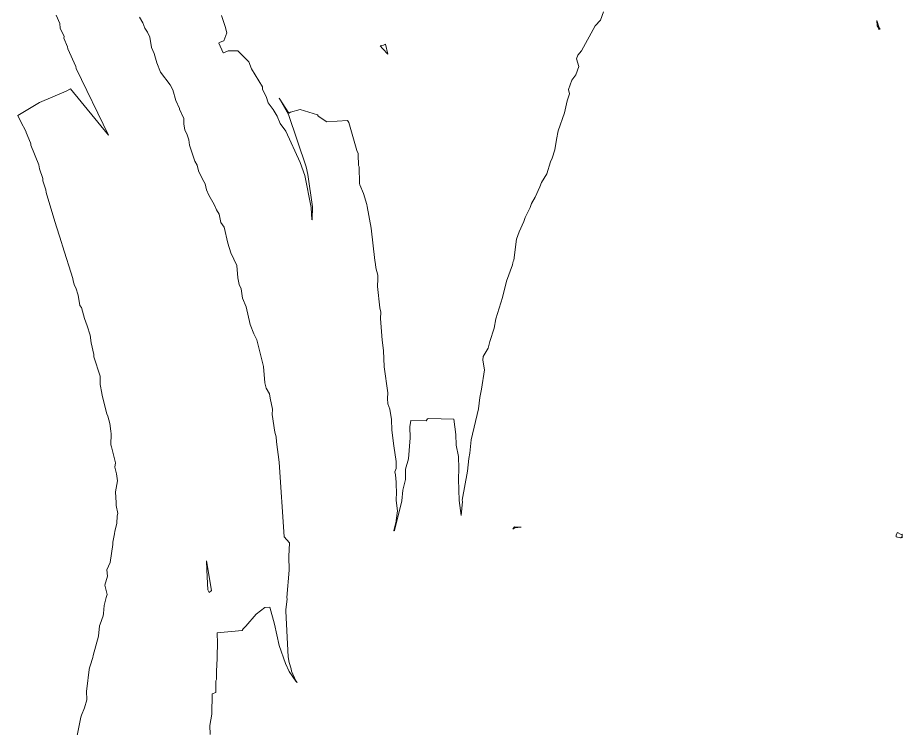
# Model space of a CAD drawing. Header units: metres. Extents: x 809241 to 811075, y 9156873 to 9158251.
# Drawn here: x 809727.5 to 809902.9, y 9157195.7 to 9157336.7 of the extents above; entities that cross this region are included whole.
import ezdxf

# ---------------------------------------------------------------- set-up
doc = ezdxf.new("R2010")
doc.units = ezdxf.units.M
doc.layers.add('C-TOPO-MAJR', color=9, linetype='Continuous')

msp = doc.modelspace()

# ---------------------------------------------------------------- linework, layer by layer
at = {"layer": 'C-TOPO-MAJR', "color": 9, "linetype": 'Continuous', "lineweight": 5}
for points, elevation in [([(809739.18, 9157193.94), (809739.96, 9157197.91), (809740.09, 9157198.32), (809740.72, 9157199.82), (809741.14, 9157201.36), (809741.08, 9157203.09), (809741.17, 9157203.54), (809741.61, 9157207.4), (809741.68, 9157207.73), (809741.83, 9157208.09), (809742.36, 9157209.76), (809742.4, 9157210.18), (809743.5, 9157213.99), (809743.65, 9157216.06), (809743.83, 9157216.38), (809744.42, 9157218.06), (809744.49, 9157218.49), (809744.58, 9157220.08), (809744.99, 9157221.65), (809745.21, 9157222.26), (809744.72, 9157224.09), (809745.29, 9157225.91), (809745.14, 9157227.13), (809745.82, 9157228.61), (809746.3, 9157232.16), (809746.3, 9157232.68), (809746.66, 9157234.3), (809746.7, 9157234.8), (809747.1, 9157236.33), (809747.2, 9157237.86), (809747.29, 9157238.34), (809747.01, 9157239.91), (809747.02, 9157240.44), (809746.88, 9157242.64), (809747.26, 9157244.83), (809747.07, 9157246.17), (809746.75, 9157247.52), (809746.85, 9157248.35), (809746.08, 9157251.55), (809745.93, 9157251.97), (809746.02, 9157254.13), (809745.92, 9157254.67), (809745.76, 9157256.2), (809745.31, 9157257.64), (809745.14, 9157258.1), (809744.18, 9157261.73), (809744.15, 9157262.21), (809743.8, 9157263.9), (809743.82, 9157265.59), (809742.58, 9157269.43), (809742.54, 9157269.9), (809742.03, 9157272.18), (809741.81, 9157273.69), (809741.26, 9157275.57), (809740.7, 9157277.01), (809740.11, 9157279.2), (809739.8, 9157279.59), (809739.42, 9157281.63), (809738.98, 9157283.11), (809738.71, 9157283.55), (809738.47, 9157284.46), (809738.4, 9157284.93), (809736.32, 9157291.42), (809736.18, 9157292.08), (809734.81, 9157296.28), (809733.09, 9157301.97), (809733.07, 9157302.53), (809732.44, 9157304.33), (809732.46, 9157304.8), (809731.79, 9157306.7), (809731.68, 9157307.46), (809730.1, 9157311.39), (809730.05, 9157311.62), (809730.03, 9157311.85), (809729.12, 9157313.88), (809729.11, 9157314.01), (809728.04, 9157316.12), (809728.02, 9157316.18), (809727.46, 9157317.28), (809731.77, 9157319.82), (809737.07, 9157322.1), (809737.95, 9157322.59), (809745.44, 9157313.4), (809739.06, 9157326.61), (809738.96, 9157327), (809737.4, 9157330.51), (809737.35, 9157330.89), (809736.58, 9157332.59), (809736.65, 9157332.97), (809735.9, 9157334.59), (809735.79, 9157335.55), (809735.1, 9157337.19)], 2700), ([(809765.64, 9157194.47), (809765.54, 9157196.31), (809765.97, 9157198.54), (809766.01, 9157202.6), (809766.77, 9157202.81), (809766.78, 9157205.15), (809766.85, 9157205.44), (809766.89, 9157207.56), (809766.92, 9157207.82), (809767.06, 9157212.46), (809767.08, 9157212.57), (809766.98, 9157214.67), (809771.97, 9157215.13), (809772.14, 9157215.43), (809772.23, 9157215.53), (809772.69, 9157215.96), (809774.74, 9157218.34), (809776.49, 9157219.66), (809777.48, 9157219.76), (809778.39, 9157216.41), (809779.32, 9157212.17), (809780.56, 9157208.56), (809781.31, 9157206.98), (809782.6, 9157205.09), (809782.87, 9157204.79), (809782.71, 9157205.11), (809782.63, 9157205.17), (809781.75, 9157207.05), (809781.68, 9157207.54), (809781.32, 9157208.8), (809781.11, 9157209.88), (809780.62, 9157218.96), (809780.62, 9157219.32), (809780.91, 9157221.31), (809780.82, 9157221.67), (809781.26, 9157227.1), (809781.19, 9157229.81), (809781.33, 9157232.51), (809780.3, 9157233.71), (809779.3, 9157248.52), (809778.77, 9157252.53), (809778.73, 9157253.56), (809778.43, 9157254.47), (809777.92, 9157257.99), (809777.97, 9157259.05), (809777.5, 9157261.18), (809777.39, 9157262.06), (809776.73, 9157263.18), (809776.48, 9157264.26), (809776.22, 9157267.51), (809774.85, 9157272.8), (809774.25, 9157273.99), (809773.55, 9157275.8), (809772.77, 9157279.3), (809772.03, 9157281.04), (809771.75, 9157282.91), (809771.38, 9157283.75), (809771.08, 9157285.1), (809770.89, 9157287.51), (809769.7, 9157290.06), (809769.11, 9157291.93), (809768.37, 9157295.1), (809767.71, 9157296.08), (809767.39, 9157297.73), (809766.9, 9157298.56), (809766.45, 9157299.62), (809765.33, 9157301.44), (809764.87, 9157302.55), (809764.66, 9157303.69), (809764.11, 9157304.62), (809763.28, 9157306.32), (809763.04, 9157307.4), (809762.56, 9157308.24), (809761.52, 9157311.41), (809761.41, 9157312.44), (809761.06, 9157313.43), (809760.6, 9157314.46), (809760.39, 9157315.56), (809760.43, 9157316.68), (809759.54, 9157318.5), (809759.54, 9157318.69), (809758.79, 9157320.26), (809758.19, 9157322.39), (809757.69, 9157323.33), (809755.79, 9157325.85), (809755.06, 9157327.7), (809754.51, 9157329.6), (809754.01, 9157330.77), (809753.64, 9157332.81), (809753.18, 9157333.78), (809752.67, 9157334.62), (809752.26, 9157335.64), (809751.62, 9157336.79)], 2690), ([(809767.86, 9157337.09), (809768.6, 9157334.95), (809768.92, 9157333.66), (809768.36, 9157332.09), (809767.42, 9157331.75), (809767.33, 9157331.65), (809768.23, 9157329.69), (809768.25, 9157329.68), (809768.27, 9157329.71), (809769.19, 9157330.09), (809771.11, 9157330.08), (809773.29, 9157327.91), (809773.85, 9157326.53), (809775.99, 9157322.97), (809775.97, 9157322.44), (809776.71, 9157321.06), (809777.13, 9157319.79), (809778.09, 9157318.49), (809778.88, 9157317.14), (809779.52, 9157315.66), (809780.65, 9157314.15), (809783.48, 9157307.96), (809784.4, 9157305.35), (809785.62, 9157299.01), (809785.79, 9157296.59), (809785.85, 9157296.63), (809785.93, 9157299.15), (809785.01, 9157305.58), (809784.66, 9157307.07), (809781.17, 9157317.44), (809779.29, 9157320.74), (809781.19, 9157317.75), (809781.53, 9157317.95), (809783.44, 9157318.46), (809786.9, 9157317.38), (809787.06, 9157317.23), (809787.06, 9157317.15), (809788.78, 9157316), (809792.86, 9157316.3), (809793.09, 9157315.88), (809794.71, 9157310.3), (809794.95, 9157309.76), (809794.99, 9157309.54), (809795.06, 9157307.36), (809795.14, 9157307.09), (809795.24, 9157303.81), (809795.32, 9157303.49), (809796.01, 9157301.79), (809796.7, 9157299.63), (809796.72, 9157299.24), (809797.56, 9157294.91), (809798.26, 9157288.48), (809798.42, 9157287.81), (809798.45, 9157287.09), (809798.86, 9157285.6), (809798.9, 9157284.86), (809798.83, 9157283.36), (809799.24, 9157279.11), (809799.46, 9157278.28), (809799.41, 9157277.01), (809799.7, 9157272.74), (809799.98, 9157270.65), (809800.15, 9157267.4), (809800.82, 9157262.24), (809800.78, 9157261.17), (809800.86, 9157260.09), (809801.23, 9157259.05), (809801.57, 9157256.98), (809801.66, 9157254.89), (809802.02, 9157251.78), (809802.53, 9157248.64), (809802.48, 9157247.27), (809802.27, 9157246.57), (809802.39, 9157245.99), (809802.51, 9157244.57), (809802.49, 9157243.97), (809802.59, 9157242.62), (809802.51, 9157240.94), (809802.78, 9157238.84), (809802.48, 9157236.92), (809802.5, 9157236.72), (809802.06, 9157234.93), (809802.11, 9157234.88), (809802.19, 9157234.93), (809803.6, 9157240.82), (809803.85, 9157242.96), (809804.35, 9157245.06), (809804.38, 9157247.13), (809804.92, 9157249.16), (809805.29, 9157253.35), (809805.24, 9157255.55), (809805.44, 9157256.76), (809808.45, 9157256.72), (809808.71, 9157257.1), (809808.92, 9157257.17), (809813.92, 9157257.07), (809814.31, 9157253.97), (809814.38, 9157251.87), (809814.88, 9157249.61), (809814.96, 9157247.27), (809814.84, 9157245.13), (809814.98, 9157240.91), (809815.36, 9157237.91), (809815.64, 9157240.73), (809815.59, 9157241.01), (809816.67, 9157246.74), (809816.9, 9157249.23), (809817.11, 9157250.27), (809817.35, 9157252.95), (809818.81, 9157259.06), (809819.07, 9157261.36), (809819.44, 9157262.98), (809820.01, 9157266.85), (809819.66, 9157268.74), (809819.77, 9157269.45), (809820.77, 9157271.13), (809821.09, 9157272.46), (809821.91, 9157275.06), (809822.26, 9157276.93), (809823.61, 9157281.17), (809824.35, 9157284.41), (809825.54, 9157287.66), (809825.61, 9157288.08), (809825.7, 9157288.33), (809825.81, 9157288.56), (809826.34, 9157292.73), (809826.65, 9157293.46), (809826.9, 9157294.19), (809827.81, 9157296.23), (809828.07, 9157297.02), (809829.07, 9157299.02), (809829.35, 9157299.79), (809830.09, 9157301.07), (809831.01, 9157303.13), (809831.31, 9157303.97), (809832.39, 9157305.73), (809833.08, 9157308.09), (809833.43, 9157308.78), (809833.99, 9157310.45), (809834.26, 9157312.5), (809834.64, 9157314.22), (809835.85, 9157317.79), (809836.38, 9157320.2), (809836.89, 9157321.58), (809836.7, 9157322.44), (809837.31, 9157324.3), (809838.12, 9157325.34), (809838.72, 9157327), (809838.29, 9157328.49), (809838.51, 9157329.26), (809839.26, 9157330.07), (809841.98, 9157335.06), (809843.03, 9157336.17), (809843.62, 9157337.81)], 2690)]:
    msp.add_lwpolyline(points, dxfattribs=dict(at, elevation=elevation))
for points, elevation in [([(809898.13, 9157334.65), (809898.22, 9157334.33), (809898.44, 9157334.41), (809898.26, 9157334.66), (809897.82, 9157336.12), (809897.86, 9157335.07), (809898.13, 9157334.65)], 2680), ([(809800.01, 9157331.25), (809799.32, 9157331.08), (809799.89, 9157330.51), (809800.88, 9157329.41), (809800.36, 9157331.42), (809800.01, 9157331.25)], 2700), ([(809826, 9157235.51), (809827.31, 9157235.65), (809826.05, 9157235.66), (809825.94, 9157235.64), (809825.9, 9157235.61), (809825.61, 9157235.25), (809826, 9157235.51)], 2690), ([(809901.63, 9157234.08), (809901.63, 9157233.69), (809902.5, 9157233.51), (809902.69, 9157233.65), (809902.69, 9157233.69), (809902.86, 9157233.52), (809902.84, 9157234.25), (809902.66, 9157234.16), (809901.91, 9157234.54), (809901.66, 9157234.12), (809901.63, 9157234.08)], 2680), ([(809764.9, 9157228.93), (809764.96, 9157227.08), (809765.15, 9157223.17), (809765.44, 9157222.67), (809765.9, 9157223.08), (809764.9, 9157228.93)], 2690)]:
    msp.add_lwpolyline(points, close=True, dxfattribs=dict(at, elevation=elevation))

doc.saveas('drawing.dxf')
